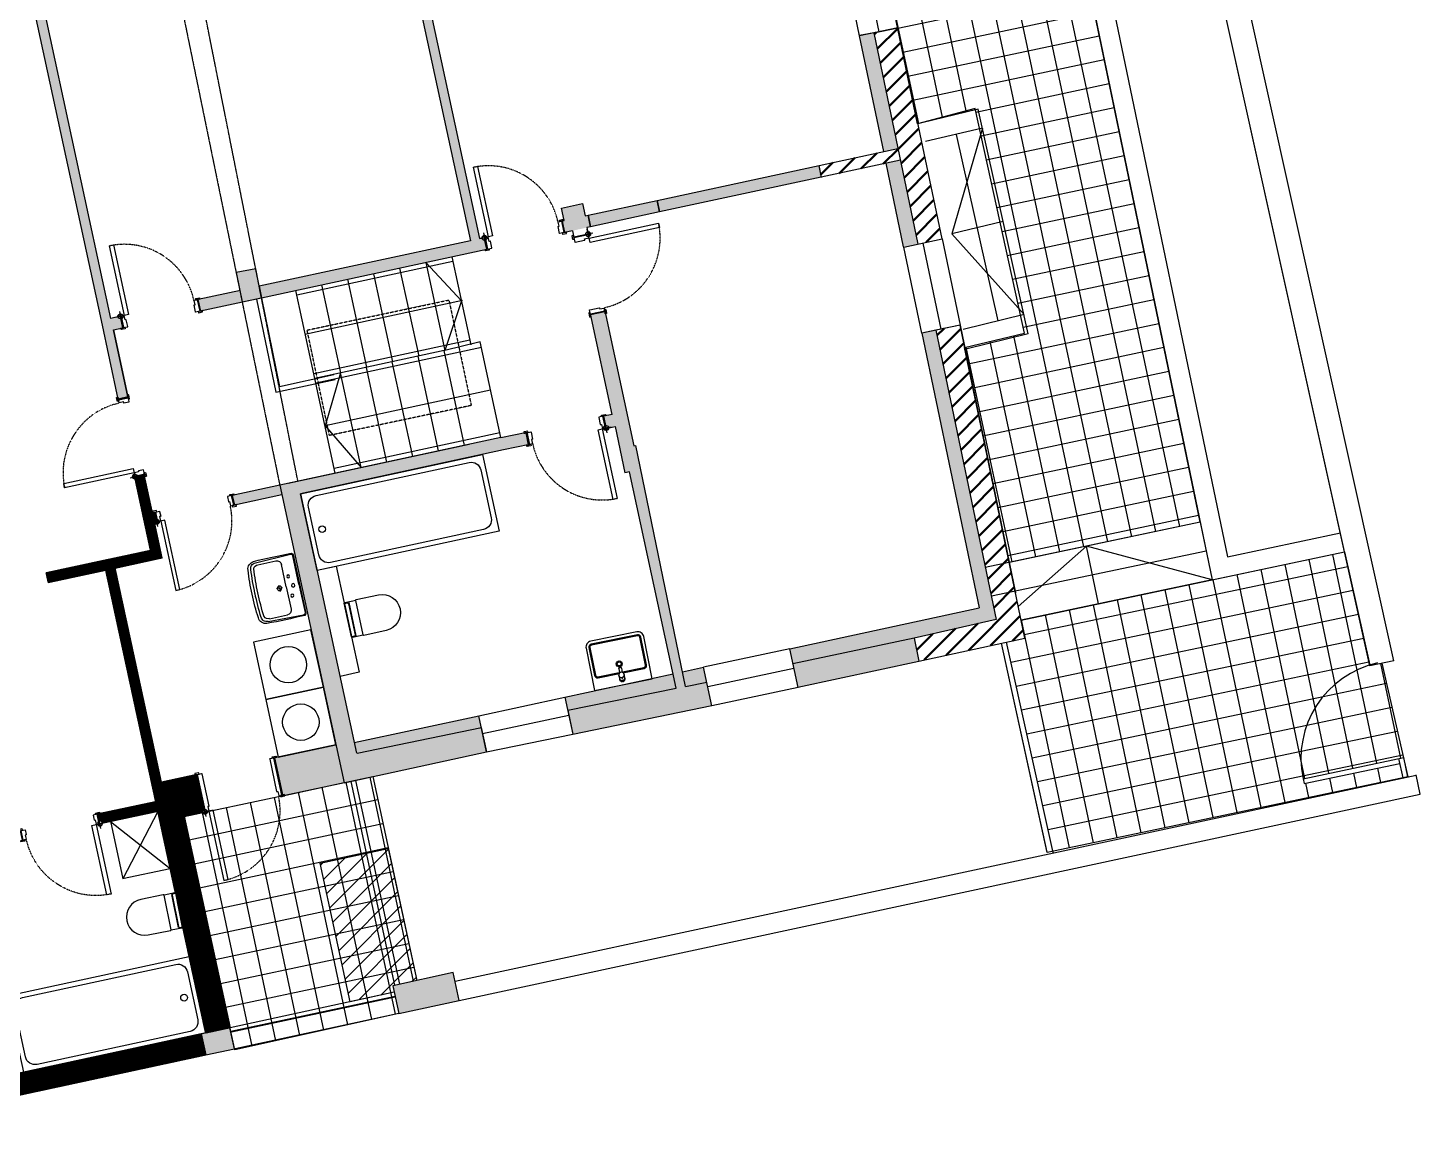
# Model space of a CAD drawing. Header units: inches. Extents: x 18308607 to 18311209, y 67593050 to 67595060.
# Drawn here: x 18309788 to 18311209, y 67593164 to 67594287 of the extents above; entities that cross this region are included whole.
import ezdxf

# ---------------------------------------------------------------- set-up
doc = ezdxf.new("R2010")
doc.units = ezdxf.units.IN
doc.header["$MEASUREMENT"] = 0
doc.set_wipeout_variables(frame=1)
for name, pattern in [('DASHED2', [0.375, 0.25, -0.125]), ('HIDDEN2', [0.1875, 0.125, -0.0625]), ('NVB-DASHED#1', [1.5, 1, -0.5])]:
    doc.linetypes.add(name, pattern=pattern)
for name, color, linetype in [('_SanTap', 91, 'Continuous'), ('A-Concrete', 4, 'Continuous'), ('A-Dashed', 9, 'DASHED2'), ('A-Door', 9, 'Continuous'), ('a-doors', 1, 'Continuous'), ('a-doors architrave', 1, 'Continuous'), ('a-doors swing', 252, 'NVB-DASHED#1'), ('A-Flor-Strs', 8, 'Continuous'), ('A-Hatch Conc.', 141, 'Continuous'), ('A-Hatch Wall', 240, 'Continuous'), ('A-HATCH-01', 30, 'Continuous'), ('A-hatch-floor', 253, 'Continuous'), ('A-Ovhd', 9, 'HIDDEN2'), ('A-pfix', 12, 'Continuous'), ('A-view 3', 9, 'Continuous'), ('A-View 4', 8, 'Continuous'), ('A-Wall', 3, 'Continuous'), ('A-Wall Hatch', 252, 'Continuous'), ('A-Window', 12, 'Continuous')]:
    doc.layers.add(name, color=color, linetype=linetype)
doc.layers.add('a-doors origin', color=150, linetype='Continuous', plot=False)
doc.layers.add('blue', color=160, linetype='Continuous', lineweight=5)
pattern_1 = [(45, (0, 0), (-8.8388347648, 8.8388347648), [])]
pattern_2 = [(11.866, (18310790.007, 67593740.636), (-5.1405, 24.4658), []), (101.866, (18310790.007, 67593740.636), (-24.4658, -5.1405), [])]
pattern_3 = [(56.865764, (18310790.00663, 67593740.6362), (-0.104674032, 0.068325302), [])]

# ---------------------------------------------------------------- blocks, each defined once
blk = doc.blocks.new('Bath1')
blk.add_lwpolyline([(190, -80), (0, -80), (0, 0), (190, 0)], close=True)
blk.add_lwpolyline([(175, -75), (15, -75, -0.414214), (5, -65), (5, -15, -0.414214), (15, -5), (175, -5, -0.414214), (185, -15), (185, -65, -0.414214)], format="xyb", close=True)
blk.add_circle((176.1, -40), 3.44)
blk = doc.blocks.new('LAV-65')
at = {"color": 0}
for p, q in [((0.8, 32.5), (0.8, 62.1)), ((39.6, 63.2), (2.8, 64.1)), ((37.5, 60.7), (19, 60.7)), ((14, 32.5), (14, 55.7)), ((0.8, 32.5), (0.8, 2.9)), ((14, 32.5), (14, 9.3)), ((21.2, 32.5), (18, 32.5)), ((21.2, 32.5), (21.2, 35.6)), ((21.2, 32.5), (21.2, 29.3)), ((21.2, 32.5), (24.3, 32.5)), ((39.6, 1.8), (2.8, 0.9)), ((37.5, 4.3), (19, 4.3))]:
    blk.add_line(p, q, dxfattribs=at)
blk.add_lwpolyline([(0.2, 63), (0.2, 32.5), (0.2, 2, 0.270322), (1.8, 0, 0.012971), (41.3, 0, 0.351801), (48.6, 7.5, 0.023121), (49.7, 32.5, 0.023121), (48.6, 57.5, 0.351801), (41.3, 64.9, 0.012971), (1.8, 64.9, 0.270322)], format="xyb", close=True, dxfattribs=at)
for centre, radius in [((9.9, 42.5), 1.5), ((6.8, 32.5), 1.75), ((21.2, 32.5), 2.3), ((9.9, 22.5), 1.5)]:
    blk.add_circle(centre, radius, dxfattribs=at)
for centre, radius, start, end in [((2.8, 62.1), 2, 88.5836, 180), ((19, 55.7), 5, 90, 180), ((38, 55.8), 4.91, 20.305, 95.8759), ((39, 54.8), 8.41, 51.9374, 85.5914), ((-227.4, 33.3), 271.1, 359.8359, 5.134), ((37.3, 56.7), 8.31, 5.7358, 34.8602), ((-224.4, 33.3), 271.1, 359.8359, 5.134), ((-227.4, 31.7), 271.1, 354.866, 0.1641), ((-224.4, 31.7), 271.1, 354.866, 0.1641), ((2.8, 2.9), 2, 180, 271.4164), ((19, 9.3), 5, 180, 270), ((38, 9.2), 4.91, 264.1241, 339.695), ((39, 10.2), 8.41, 274.4086, 308.0626), ((37.3, 8.3), 8.31, 325.1398, 354.2642)]:
    blk.add_arc(centre, radius, start, end, dxfattribs=at)
blk = doc.blocks.new('*U107')
at = {"layer": 'a-doors'}
blk.add_lwpolyline([(85, 727), (85, 1), (41, 1), (41, 727)], close=True, dxfattribs=at)
for points in [[(49, -150, 0.414214), (51, -148), (51, -48, 0.414214), (49, -46), (39, -46), (39, -2, 0.414214), (37, 0), (7, 0), (7, -150), (49, -150)], [(761, -150, -0.414214), (759, -148), (759, -48, -0.414214), (761, -46), (771, -46), (771, -2, -0.414214), (773, 0), (803, 0), (803, -150), (761, -150)]]:
    blk.add_lwpolyline(points, format="xyb", dxfattribs=at)
blk.add_circle((41, 0), 1.5, dxfattribs=at)
at = {"layer": 'a-doors architrave'}
for points in [[(19, 14), (-19, 14, 0.414214), (-21, 12), (-21, 0), (-11, 0), (-11, 2), (-1, 2), (-1, 0), (21, 0), (21, 12, 0.414214)], [(790, 14), (828, 14, -0.414214), (830, 12), (830, 0), (820, 0), (820, 2), (810, 2), (810, 0), (788, 0), (788, 12, -0.414214)], [(19, -164), (-19, -164, -0.414214), (-21, -162), (-21, -150), (-11, -150), (-11, -152), (-1, -152), (-1, -150), (21, -150), (21, -162, -0.414214)], [(790, -164), (828, -164, 0.414214), (830, -162), (830, -150), (820, -150), (820, -152), (810, -152), (810, -150), (788, -150), (788, -162, 0.414214)]]:
    blk.add_lwpolyline(points, format="xyb", close=True, dxfattribs=at)
at = {"layer": 'a-doors origin'}
for p, q in [((48, 0), (-52, 0)), ((0, 50), (0, -50)), ((0, 0), (0, -150)), ((810, 0), (810, -150))]:
    blk.add_line(p, q, dxfattribs=at)
blk.add_circle((0, 0), 25, dxfattribs=at)
at = {"layer": 'a-doors swing'}
blk.add_arc((42, 0), 726, 360, 90, dxfattribs=at)
blk = doc.blocks.new('*U108')
at = {"layer": 'a-doors'}
blk.add_lwpolyline([(85, 727), (85, 1), (41, 1), (41, 727)], close=True, dxfattribs=at)
for points in [[(49, -120, 0.414214), (51, -118), (51, -48, 0.414214), (49, -46), (39, -46), (39, -2, 0.414214), (37, 0), (7, 0), (7, -120), (49, -120)], [(761, -120, -0.414214), (759, -118), (759, -48, -0.414214), (761, -46), (771, -46), (771, -2, -0.414214), (773, 0), (803, 0), (803, -120), (761, -120)]]:
    blk.add_lwpolyline(points, format="xyb", dxfattribs=at)
blk.add_circle((41, 0), 1.5, dxfattribs=at)
at = {"layer": 'a-doors architrave'}
for points in [[(19, 14), (-19, 14, 0.414214), (-21, 12), (-21, 0), (-11, 0), (-11, 2), (-1, 2), (-1, 0), (21, 0), (21, 12, 0.414214)], [(790, 14), (828, 14, -0.414214), (830, 12), (830, 0), (820, 0), (820, 2), (810, 2), (810, 0), (788, 0), (788, 12, -0.414214)], [(19, -134), (-19, -134, -0.414214), (-21, -132), (-21, -120), (-11, -120), (-11, -122), (-1, -122), (-1, -120), (21, -120), (21, -132, -0.414214)], [(790, -134), (828, -134, 0.414214), (830, -132), (830, -120), (820, -120), (820, -122), (810, -122), (810, -120), (788, -120), (788, -132, 0.414214)]]:
    blk.add_lwpolyline(points, format="xyb", close=True, dxfattribs=at)
at = {"layer": 'a-doors origin'}
for p, q in [((48, 0), (-52, 0)), ((0, 50), (0, -50)), ((0, 0), (0, -120)), ((810, 0), (810, -120))]:
    blk.add_line(p, q, dxfattribs=at)
blk.add_circle((0, 0), 25, dxfattribs=at)
at = {"layer": 'a-doors swing'}
blk.add_arc((42, 0), 726, 360, 90, dxfattribs=at)
blk = doc.blocks.new('*U109')
at = {"layer": 'a-doors'}
blk.add_lwpolyline([(85, 727), (85, 1), (41, 1), (41, 727)], close=True, dxfattribs=at)
for points in [[(49, -124, 0.414214), (51, -122), (51, -48, 0.414214), (49, -46), (39, -46), (39, -2, 0.414214), (37, 0), (7, 0), (7, -124), (49, -124)], [(761, -124, -0.414214), (759, -122), (759, -48, -0.414214), (761, -46), (771, -46), (771, -2, -0.414214), (773, 0), (803, 0), (803, -124), (761, -124)]]:
    blk.add_lwpolyline(points, format="xyb", dxfattribs=at)
blk.add_circle((41, 0), 1.5, dxfattribs=at)
at = {"layer": 'a-doors architrave'}
for points in [[(19, 14), (-19, 14, 0.414214), (-21, 12), (-21, 0), (-11, 0), (-11, 2), (-1, 2), (-1, 0), (21, 0), (21, 12, 0.414214)], [(790, 14), (828, 14, -0.414214), (830, 12), (830, 0), (820, 0), (820, 2), (810, 2), (810, 0), (788, 0), (788, 12, -0.414214)], [(19, -138), (-19, -138, -0.414214), (-21, -136), (-21, -124), (-11, -124), (-11, -126), (-1, -126), (-1, -124), (21, -124), (21, -136, -0.414214)], [(790, -138), (828, -138, 0.414214), (830, -136), (830, -124), (820, -124), (820, -126), (810, -126), (810, -124), (788, -124), (788, -136, 0.414214)]]:
    blk.add_lwpolyline(points, format="xyb", close=True, dxfattribs=at)
at = {"layer": 'a-doors origin'}
for p, q in [((48, 0), (-52, 0)), ((0, 50), (0, -50)), ((0, 0), (0, -124)), ((810, 0), (810, -124))]:
    blk.add_line(p, q, dxfattribs=at)
blk.add_circle((0, 0), 25, dxfattribs=at)
at = {"layer": 'a-doors swing'}
blk.add_arc((42, 0), 726, 360, 90, dxfattribs=at)
blk = doc.blocks.new('*U110')
at = {"layer": 'a-doors'}
blk.add_lwpolyline([(85, 727), (85, 1), (41, 1), (41, 727)], close=True, dxfattribs=at)
for points in [[(49, -120, 0.414214), (51, -118), (51, -48, 0.414214), (49, -46), (39, -46), (39, -2, 0.414214), (37, 0), (7, 0), (7, -120), (49, -120)], [(761, -120, -0.414214), (759, -118), (759, -48, -0.414214), (761, -46), (771, -46), (771, -2, -0.414214), (773, 0), (803, 0), (803, -120), (761, -120)]]:
    blk.add_lwpolyline(points, format="xyb", dxfattribs=at)
blk.add_circle((41, 0), 1.5, dxfattribs=at)
at = {"layer": 'a-doors architrave'}
for points in [[(19, 14), (-19, 14, 0.414214), (-21, 12), (-21, 0), (-11, 0), (-11, 2), (-1, 2), (-1, 0), (21, 0), (21, 12, 0.414214)], [(790, 14), (828, 14, -0.414214), (830, 12), (830, 0), (820, 0), (820, 2), (810, 2), (810, 0), (788, 0), (788, 12, -0.414214)], [(19, -134), (-19, -134, -0.414214), (-21, -132), (-21, -120), (-11, -120), (-11, -122), (-1, -122), (-1, -120), (21, -120), (21, -132, -0.414214)], [(790, -134), (828, -134, 0.414214), (830, -132), (830, -120), (820, -120), (820, -122), (810, -122), (810, -120), (788, -120), (788, -132, 0.414214)]]:
    blk.add_lwpolyline(points, format="xyb", close=True, dxfattribs=at)
at = {"layer": 'a-doors origin'}
for p, q in [((48, 0), (-52, 0)), ((0, 50), (0, -50)), ((0, 0), (0, -120)), ((810, 0), (810, -120))]:
    blk.add_line(p, q, dxfattribs=at)
blk.add_circle((0, 0), 25, dxfattribs=at)
at = {"layer": 'a-doors swing'}
blk.add_arc((42, 0), 726, 360, 90, dxfattribs=at)
blk = doc.blocks.new('*U111')
at = {"layer": 'a-doors'}
blk.add_lwpolyline([(85, 727), (85, 1), (41, 1), (41, 727)], close=True, dxfattribs=at)
for points in [[(49, -100, 0.414214), (51, -98), (51, -48, 0.414214), (49, -46), (39, -46), (39, -2, 0.414214), (37, 0), (7, 0), (7, -100), (49, -100)], [(761, -100, -0.414214), (759, -98), (759, -48, -0.414214), (761, -46), (771, -46), (771, -2, -0.414214), (773, 0), (803, 0), (803, -100), (761, -100)]]:
    blk.add_lwpolyline(points, format="xyb", dxfattribs=at)
blk.add_circle((41, 0), 1.5, dxfattribs=at)
at = {"layer": 'a-doors architrave'}
for points in [[(19, 14), (-19, 14, 0.414214), (-21, 12), (-21, 0), (-11, 0), (-11, 2), (-1, 2), (-1, 0), (21, 0), (21, 12, 0.414214)], [(790, 14), (828, 14, -0.414214), (830, 12), (830, 0), (820, 0), (820, 2), (810, 2), (810, 0), (788, 0), (788, 12, -0.414214)], [(19, -114), (-19, -114, -0.414214), (-21, -112), (-21, -100), (-11, -100), (-11, -102), (-1, -102), (-1, -100), (21, -100), (21, -112, -0.414214)], [(790, -114), (828, -114, 0.414214), (830, -112), (830, -100), (820, -100), (820, -102), (810, -102), (810, -100), (788, -100), (788, -112, 0.414214)]]:
    blk.add_lwpolyline(points, format="xyb", close=True, dxfattribs=at)
at = {"layer": 'a-doors origin'}
for p, q in [((48, 0), (-52, 0)), ((0, 50), (0, -50)), ((0, 0), (0, -100)), ((810, 0), (810, -100))]:
    blk.add_line(p, q, dxfattribs=at)
blk.add_circle((0, 0), 25, dxfattribs=at)
at = {"layer": 'a-doors swing'}
blk.add_arc((42, 0), 726, 360, 90, dxfattribs=at)
blk = doc.blocks.new('*U112')
at = {"layer": 'a-doors'}
blk.add_lwpolyline([(725, 727), (725, 1), (769, 1), (769, 727)], close=True, dxfattribs=at)
for points in [[(49, -100, 0.414214), (51, -98), (51, -48, 0.414214), (49, -46), (39, -46), (39, -2, 0.414214), (37, 0), (7, 0), (7, -100), (49, -100)], [(761, -100, -0.414214), (759, -98), (759, -48, -0.414214), (761, -46), (771, -46), (771, -2, -0.414214), (773, 0), (803, 0), (803, -100), (761, -100)]]:
    blk.add_lwpolyline(points, format="xyb", dxfattribs=at)
blk.add_circle((769, 0), 1.5, dxfattribs=at)
at = {"layer": 'a-doors architrave'}
for points in [[(20, 14), (-18, 14, 0.414214), (-20, 12), (-20, 0), (-10, 0), (-10, 2), (0, 2), (0, 0), (22, 0), (22, 12, 0.414214)], [(790, 14), (828, 14, -0.414214), (830, 12), (830, 0), (820, 0), (820, 2), (810, 2), (810, 0), (788, 0), (788, 12, -0.414214)], [(20, -114), (-18, -114, -0.414214), (-20, -112), (-20, -100), (-10, -100), (-10, -102), (0, -102), (0, -100), (22, -100), (22, -112, -0.414214)], [(790, -114), (828, -114, 0.414214), (830, -112), (830, -100), (820, -100), (820, -102), (810, -102), (810, -100), (788, -100), (788, -112, 0.414214)]]:
    blk.add_lwpolyline(points, format="xyb", close=True, dxfattribs=at)
at = {"layer": 'a-doors origin'}
for p, q in [((0, 0), (0, -100)), ((762, 0), (862, 0)), ((810, 50), (810, -50)), ((810, 0), (810, -100))]:
    blk.add_line(p, q, dxfattribs=at)
blk.add_circle((810, 0), 25, dxfattribs=at)
at = {"layer": 'a-doors swing'}
blk.add_arc((768, 0), 726, 90, 180, dxfattribs=at)
blk = doc.blocks.new('WCC-DVC')
at = {"color": 0, "linetype": 'ByBlock'}
blk.add_wipeout([(127, 187), (124, 186), (122, 185), (120, 182), (7, 183), (2, 181), (0, 176), (0, -176), (2, -181), (7, -183), (120, -182), (122, -185), (124, -186), (127, -187), (360, -185), (378, -184), (396, -181), (414, -177), (431, -171), (447, -163), (463, -154), (477, -143), (491, -131), (503, -117), (514, -103), (523, -87), (531, -71), (537, -54), (541, -36), (544, -18), (545, 0), (544, 18), (541, 36), (537, 54), (531, 71), (523, 87), (514, 103), (503, 117), (491, 131), (477, 143), (463, 154), (447, 163), (431, 171), (414, 177), (396, 181), (378, 184), (360, 185)], dxfattribs=at)
blk.add_line((45, -173), (45, 173), dxfattribs=at)
blk.add_lwpolyline([(120, 182), (7, 183, 0.41586), (0, 176), (0, -176, 0.41586), (7, -183), (120, -182)], format="xyb", dxfattribs=at)
at = {"color": 0, "linetype": 'ByBlock', "flags": 128}
blk.add_lwpolyline([(0, -173), (30, -173, 0.414214), (40, -163), (40, 163, 0.414214), (30, 173), (0, 173)], format="xyb", dxfattribs=at)
blk.add_lwpolyline([(127, -187), (360, -185, 0.999901), (360, 185), (127, 187, 0.416345), (120, 180), (120, -180, 0.416345)], format="xyb", close=True, dxfattribs=at)
blk = doc.blocks.new('*U33')
at = {"color": 0, "linetype": 'ByBlock'}
for p, q in [((-2, 0), (2, 0)), ((0, -2), (0, 2))]:
    blk.add_line(p, q, dxfattribs=at)
blk.add_wipeout([(-29, 4), (-28, 7), (-27, 11), (-25, 14), (-23, 17), (-20, 20), (-18, 22), (-14, 24), (-11, 26), (-8, 27), (-4, 28), (0, 28), (41, 28), (44, 28), (48, 27), (51, 26), (54, 24), (57, 22), (57, 22), (60, 20), (62, 17), (64, 14), (65, 12), (109, 12), (111, 12), (113, 12), (114, 12), (115, 11), (116, 10), (117, 9), (118, 8), (118, 6), (119, 5), (119, 3), (119, 2), (119, 0), (119, -2), (119, -3), (119, -5), (118, -6), (118, -8), (117, -9), (116, -10), (115, -11), (114, -12), (113, -12), (111, -12), (109, -13), (65, -13), (64, -14), (62, -17), (60, -20), (57, -22), (57, -22), (54, -24), (51, -26), (48, -27), (44, -28), (41, -28), (0, -28), (-4, -28), (-8, -27), (-11, -26), (-14, -24), (-18, -22), (-20, -20), (-23, -17), (-25, -14), (-27, -11), (-28, -7), (-29, -4), (-29, 0)], dxfattribs=at)
for p, q in [((2, 0), (-2, 0)), ((0, -2), (0, 2))]:
    blk.add_line(p, q, dxfattribs=at)
at = {"color": 0, "linetype": 'ByBlock', "flags": 128}
for points in [[(9, 28), (0, 28), (-4, 28), (-8, 27), (-11, 26), (-14, 24), (-18, 22), (-20, 20), (-23, 17), (-25, 14), (-27, 11), (-28, 7), (-29, 4), (-29, 0), (-29, -4), (-28, -7), (-27, -11), (-25, -14), (-23, -17), (-20, -20), (-18, -22), (-14, -24), (-11, -26), (-8, -27), (-4, -28), (0, -28), (9, -28)], [(39, 28), (10, 28), (6, 28), (2, 27), (-1, 26), (-4, 24), (-7, 22), (-10, 20), (-12, 17), (-14, 14), (-16, 11), (-17, 7), (-17, 4), (-18, 0), (-17, -4), (-17, -7), (-16, -11), (-14, -14), (-12, -17), (-10, -20), (-7, -22), (-4, -24), (-1, -26), (2, -27), (6, -28), (10, -28), (39, -28)], [(39, -28), (36, -28), (32, -27), (29, -26), (26, -24), (23, -22), (20, -20), (18, -17), (16, -14), (14, -11), (13, -7), (12, -4), (12, 0), (12, 4), (13, 7), (14, 11), (16, 14), (18, 17), (20, 20), (23, 22), (26, 24), (29, 26), (32, 27), (36, 28), (39, 28)]]:
    blk.add_lwpolyline(points, dxfattribs=at)
blk.add_lwpolyline([(68, 4), (67, 7), (66, 11), (64, 14), (62, 17), (60, 20), (57, 22), (57, 22), (54, 24), (51, 26), (48, 27), (44, 28), (41, 28), (37, 28), (34, 27), (31, 26), (27, 24), (24, 22), (24, 22), (22, 20), (19, 17), (18, 14), (16, 11), (15, 7), (14, 4), (14, 0), (14, -4), (15, -7), (16, -11), (18, -14), (19, -17), (22, -20), (24, -22), (24, -22), (27, -24), (31, -26), (34, -27), (37, -28), (41, -28), (44, -28), (48, -27), (51, -26), (54, -24), (57, -22), (57, -22), (60, -20), (62, -17), (64, -14), (66, -11), (67, -7), (68, -4), (68, 0)], close=True, dxfattribs=at)
at = {"color": 0, "linetype": 'ByBlock'}
blk.add_lwpolyline([(65, 12), (109, 12), (111, 12), (113, 12), (114, 12), (115, 11), (116, 10), (117, 9), (118, 8), (118, 6), (119, 5), (119, 3), (119, 2), (119, 0), (119, -2), (119, -3), (119, -5), (118, -6), (118, -8), (117, -9), (116, -10), (115, -11), (114, -12), (113, -12), (111, -12), (109, -13), (65, -13)], dxfattribs=at)
blk = doc.blocks.new('la6050ac')
at = {"color": 0, "linetype": 'ByBlock'}
blk.add_wipeout([(5, -300), (445, -300), (457, -299), (468, -295), (478, -290), (487, -282), (495, -273), (500, -263), (504, -252), (505, -240), (505, 240), (504, 252), (500, 263), (495, 273), (487, 282), (478, 290), (468, 295), (457, 299), (445, 300), (5, 300)], dxfattribs=at)
blk.add_lwpolyline([(5, -300), (445, -300, 0.414214), (505, -240), (505, 240, 0.414214), (445, 300), (5, 300)], format="xyb", close=True, dxfattribs=at)
at = {"color": 0, "linetype": 'ByBlock', "flags": 128}
for points in [[(125, 240), (125, -240, 0.414214), (155, -270), (445, -270, 0.414214), (475, -240), (475, 240, 0.414214), (445, 270), (155, 270, 0.414214)], [(135, 240), (135, -240, 0.414214), (155, -260), (445, -260, 0.414214), (465, -240), (465, 240, 0.414214), (445, 260), (155, 260, 0.414214)]]:
    blk.add_lwpolyline(points, format="xyb", close=True, dxfattribs=at)
at = {"color": 0, "linetype": 'ByBlock'}
for radius in [30, 20]:
    blk.add_circle((220, 0), radius, dxfattribs=at)
at = {"layer": '_SanTap'}
blk.add_blockref('*U33', (65, 0), dxfattribs=at)
blk = doc.blocks.new('*U113')
at = {"layer": 'a-doors'}
blk.add_lwpolyline([(725, 727), (725, 1), (769, 1), (769, 727)], close=True, dxfattribs=at)
for points in [[(49, -388, 0.414214), (51, -386), (51, -48, 0.414214), (49, -46), (39, -46), (39, -2, 0.414214), (37, 0), (7, 0), (7, -388), (49, -388)], [(761, -388, -0.414214), (759, -386), (759, -48, -0.414214), (761, -46), (771, -46), (771, -2, -0.414214), (773, 0), (803, 0), (803, -388), (761, -388)]]:
    blk.add_lwpolyline(points, format="xyb", dxfattribs=at)
blk.add_circle((769, 0), 1.5, dxfattribs=at)
at = {"layer": 'a-doors architrave'}
for points in [[(20, 14), (-18, 14, 0.414214), (-20, 12), (-20, 0), (-10, 0), (-10, 2), (0, 2), (0, 0), (22, 0), (22, 12, 0.414214)], [(790, 14), (828, 14, -0.414214), (830, 12), (830, 0), (820, 0), (820, 2), (810, 2), (810, 0), (788, 0), (788, 12, -0.414214)], [(20, -402), (-18, -402, -0.414214), (-20, -400), (-20, -388), (-10, -388), (-10, -390), (0, -390), (0, -388), (22, -388), (22, -400, -0.414214)], [(790, -402), (828, -402, 0.414214), (830, -400), (830, -388), (820, -388), (820, -390), (810, -390), (810, -388), (788, -388), (788, -400, 0.414214)]]:
    blk.add_lwpolyline(points, format="xyb", close=True, dxfattribs=at)
at = {"layer": 'a-doors origin'}
for p, q in [((0, 0), (0, -388)), ((762, 0), (862, 0)), ((810, 50), (810, -50)), ((810, 0), (810, -388))]:
    blk.add_line(p, q, dxfattribs=at)
blk.add_circle((810, 0), 25, dxfattribs=at)
at = {"layer": 'a-doors swing'}
blk.add_arc((768, 0), 726, 90, 180, dxfattribs=at)

msp = doc.modelspace()

# ---------------------------------------------------------------- hatches: boundary and pattern name
at = {"layer": 'A-Hatch Conc.'}
h = msp.add_hatch(color=256, dxfattribs=at)
h.dxf.hatch_style = 1
h.paths.add_polyline_path([(18310020.4, 67594040.6), (18310000.4, 67594036.6), (18310006.6, 67594006.6), (18310026.3, 67594010.8)])
h = msp.add_hatch(color=256, dxfattribs=at)
h.dxf.hatch_style = 1
h.paths.add_polyline_path([(18310221.9, 67593321.7), (18310160.4, 67593308.4), (18310161.8, 67593301.6), (18310166.5, 67593280.1), (18310228.1, 67593293.4)])
h = msp.add_hatch(color=256, dxfattribs=at)
h.dxf.hatch_style = 1
h.paths.add_polyline_path([(18309964.8, 67593259.1), (18309969.5, 67593237.6), (18309998.8, 67593243.9), (18309994.1, 67593265.4)])
at = {"layer": 'A-Hatch Wall'}
h = msp.add_hatch(color=256, dxfattribs=at)
h.dxf.hatch_style = 1
h.paths.add_polyline_path([(18309928.3, 67594383.7), (18309400.8, 67594269.4), (18309409.3, 67594230.3), (18309432.4, 67594235.3), (18309792.5, 67594313.3), (18309862.8, 67593987.8), (18309880.1, 67593907.5), (18309889.9, 67593909.6), (18309875.1, 67593978.2), (18309884.9, 67593980.3), (18309882.9, 67593989.6, -0.414214), (18309879.9, 67593991.5), (18309872.6, 67593989.9), (18309802.3, 67594315.4), (18309936.7, 67594344.6)])
h = msp.add_hatch(color=256, dxfattribs=at)
h.dxf.hatch_style = 1
h.paths.add_polyline_path([(18310192.9, 67594333.1), (18310183.1, 67594331.1), (18310239.6, 67594069.1), (18310249.4, 67594071.3)])
h = msp.add_hatch(color=256, dxfattribs=at)
h.dxf.hatch_style = 1
h.paths.add_polyline_path([(18310651.6, 67594281.5), (18310636.9, 67594278.6), (18310661.7, 67594160.2), (18310676.2, 67594163.4)])
at = {"layer": 'A-Hatch Wall', "lineweight": 50}
h = msp.add_hatch(dxfattribs=at)
h.set_pattern_fill('ANSI31', color=256, scale=100)
h.set_pattern_definition(pattern_1)
h.paths.add_polyline_path([(18310676.2, 67594286.5), (18310651.7, 67594281.5), (18310696.6, 67594065.8), (18310721.2, 67594071.1)])
h = msp.add_hatch(dxfattribs=at)
h.set_pattern_fill('ANSI31', color=256, scale=100)
h.set_pattern_definition(pattern_1)
h.paths.add_polyline_path([(18310676.2, 67594163.4), (18310595.4, 67594145.9), (18310597.8, 67594134), (18310678.7, 67594151.4)])
at = {"layer": 'A-Hatch Wall'}
h = msp.add_hatch(color=256, dxfattribs=at)
h.dxf.hatch_style = 1
h.paths.add_polyline_path([(18310678.7, 67594151.4), (18310664.2, 67594148.3), (18310682.1, 67594062.6), (18310696.5, 67594065.7)])
h = msp.add_hatch(color=256, dxfattribs=at)
h.dxf.hatch_style = 1
h.paths.add_polyline_path([(18310430.2, 67594110.3), (18310359.9, 67594095.1), (18310362.4, 67594083.4), (18310432.8, 67594098.5)])
h = msp.add_hatch(color=256, dxfattribs=at)
h.dxf.hatch_style = 1
h.paths.add_polyline_path([(18310256.5, 67594060.5), (18310254.4, 67594069.8, -0.400359), (18310251.6, 67594071.7), (18310249.4, 67594071.3), (18310239.6, 67594069.1), (18310023.9, 67594022.8), (18310026.3, 67594010.8)])
h = msp.add_hatch(color=256, dxfattribs=at)
h.dxf.hatch_style = 1
h.paths.add_polyline_path([(18310004.2, 67594018.3), (18309961.5, 67594009.1), (18309964.1, 67593997.4), (18309964.1, 67593997.4), (18310006.6, 67594006.6)])
at = {"layer": 'A-Hatch Wall', "lineweight": 50}
h = msp.add_hatch(dxfattribs=at)
h.set_pattern_fill('ANSI31', color=256, scale=100)
h.set_pattern_definition(pattern_1)
h.paths.add_polyline_path([(18310739.6, 67593983), (18310714.9, 67593977.8), (18310776.4, 67593682.5), (18310692.9, 67593663.4), (18310697.6, 67593639.9), (18310805.8, 67593663.3)])
at = {"layer": 'A-Hatch Wall'}
h = msp.add_hatch(color=256, dxfattribs=at)
h.dxf.hatch_style = 1
h.paths.add_polyline_path([(18310692.9, 67593663.4), (18310776.4, 67593682.5), (18310714.8, 67593977.8), (18310700.5, 67593974.8), (18310759.2, 67593694.1), (18310565.7, 67593652.4), (18310569, 67593637.1)])
h = msp.add_hatch(dxfattribs=at)
h.set_pattern_fill('ANSI31', color=256)
h.set_pattern_definition(pattern_3)
h.paths.add_polyline_path([(18309960.2, 67593523.9), (18309959.4, 67593523.7), (18309959.4, 67593523.7), (18309958.4, 67593523.5), (18309958.4, 67593523.5), (18309924.2, 67593516.2), (18309877, 67593734.9), (18309924.9, 67593745.2), (18309917.1, 67593781.6), (18309920.4, 67593782.3), (18309918.3, 67593792.1), (18309915, 67593791.4), (18309906.6, 67593830.3), (18309896.8, 67593828.2), (18309913, 67593752.9), (18309865.1, 67593742.6), (18309806.5, 67593729.9), (18309808.6, 67593720), (18309867.3, 67593732.6), (18309918.3, 67593496.3), (18309861.2, 67593484.2), (18309861.3, 67593484.1), (18309860.3, 67593483.9), (18309859.8, 67593483.9), (18309859.3, 67593483.8), (18309859.3, 67593483.7), (18309860.9, 67593476.3, -0.424497), (18309863.8, 67593474.3), (18309920.6, 67593486.4), (18309920.5, 67593486.2), (18309938.4, 67593403.2), (18309938.9, 67593402.4), (18309938.8, 67593402.4), (18309942.2, 67593385.5), (18309969.3, 67593260), (18309994.1, 67593265.4), (18309947.1, 67593481.4), (18309966.1, 67593485.5, -0.40754), (18309968, 67593488.4)])
h = msp.add_hatch(color=256, dxfattribs=at)
h.dxf.hatch_style = 1
h.paths.add_polyline_path([(18310047.1, 67593809.7), (18310044.9, 67593819.4), (18310044.9, 67593819.4), (18309996.6, 67593809), (18309996.6, 67593809), (18309998.6, 67593799.2), (18309998.7, 67593799.2)])
h = msp.add_hatch(color=256, dxfattribs=at)
h.dxf.hatch_style = 1
h.paths.add_polyline_path([(18310446.6, 67593626.8), (18310425.2, 67593622.2), (18310425.3, 67593621.8), (18310395.9, 67593615.9), (18310336.2, 67593603), (18310339, 67593589.7), (18310449.8, 67593612.2)])
h = msp.add_hatch(color=256, dxfattribs=at)
h.dxf.hatch_style = 1
h.paths.add_polyline_path([(18310477.7, 67593633.5), (18310456.2, 67593628.9), (18310459.4, 67593613.8), (18310481, 67593618.4)])
h = msp.add_hatch(color=256, dxfattribs=at)
h.dxf.hatch_style = 1
h.paths.add_polyline_path([(18310250.8, 67593571.9), (18310250.8, 67593571.9), (18310248.2, 67593584.1), (18310121.1, 67593556.7), (18310123.4, 67593545.9)])
h = msp.add_hatch(color=256, dxfattribs=at)
h.dxf.hatch_style = 1
h.paths.add_polyline_path([(18310110.5, 67593515.7), (18310102.1, 67593554.5), (18310043.5, 67593541.9), (18310039.6, 67593541), (18310047.9, 67593502.4)])
h = msp.add_hatch(dxfattribs=at)
h.set_pattern_fill('ANSI31', color=256, scale=100)
h.set_pattern_definition(pattern_1)
h.paths.add_polyline_path([(18310116.9, 67593291.9), (18310086.3, 67593433.6), (18310155.7, 67593448.6), (18310184.8, 67593313.7), (18310160.4, 67593308.4), (18310161.8, 67593301.6)])
h = msp.add_hatch(dxfattribs=at)
h.set_pattern_fill('ANSI31', color=256)
h.set_pattern_definition(pattern_3)
h.paths.add_polyline_path([(18309964.8, 67593259.1), (18309783.6, 67593219.9), (18309623.7, 67593185.4), (18309628.2, 67593163.9), (18309969.5, 67593237.6)])
at = {"layer": 'A-hatch-floor'}
h = msp.add_hatch(dxfattribs=at)
h.set_pattern_fill('NET', color=256, scale=200, angle=12)
h.set_pattern_definition([(12, (-15.245, 7.318), (-5.19779227, 24.453690018), []), (102, (-15.245, 7.318), (-24.453690018, -5.19779227), [])])
h.paths.add_polyline_path([(18310630.5, 67594506), (18310727.6, 67594526), (18310774.8, 67594302.7), (18310872.1, 67594325.3), (18310984.7, 67593781.6), (18310790, 67593740.6), (18310744.3, 67593960), (18310805.3, 67593974.6), (18310754.9, 67594204.2), (18310696.3, 67594188.5)])
h = msp.add_hatch(dxfattribs=at)
h.set_pattern_fill('NET', color=256, scale=200)
h.set_pattern_definition(pattern_2)
h.paths.add_polyline_path([(18311132.3, 67593751.3), (18310997.1, 67593722.8), (18310801.9, 67593681.8), (18310805.8, 67593663.3), (18310787.1, 67593659.2), (18310834.6, 67593445.6), (18311192.1, 67593520.8), (18311188.8, 67593535.4), (18311090.9, 67593514.8), (18311089.9, 67593519.7, -0.386323), (18311157.9, 67593635.7)])
h = msp.add_hatch(dxfattribs=at)
h.set_pattern_fill('NET', color=256, scale=200)
h.set_pattern_definition(pattern_2)
h.paths.add_polyline_path([(18311170.2, 67593637.7), (18311158, 67593635.1), (18311157.9, 67593635.7, 0.386323), (18311089.9, 67593519.7), (18311192.5, 67593541.3)])
h = msp.add_hatch(dxfattribs=at)
h.set_pattern_fill('NET', color=256, scale=200, angle=12)
h.paths.add_polyline_path([(18309947.2, 67593481.2), (18310139.9, 67593521.9), (18310184.8, 67593313.7), (18310160.4, 67593308.4), (18310166.5, 67593280.1), (18309999.1, 67593242.8)])
at = {"layer": 'A-Wall Hatch'}
h = msp.add_hatch(color=256, dxfattribs=at)
h.dxf.hatch_style = 1
h.paths.add_polyline_path([(18310429.8, 67594110), (18310432.3, 67594098.2), (18310597.9, 67594133.8), (18310595.4, 67594145.7)])
h = msp.add_hatch(color=256, dxfattribs=at)
h.dxf.hatch_style = 1
h.paths.add_polyline_path([(18310354.2, 67594107.2), (18310332.7, 67594102.5), (18310335.4, 67594089.8), (18310333.2, 67594089.3), (18310335.7, 67594077.6), (18310362.4, 67594083.4), (18310359.9, 67594095.1), (18310356.9, 67594094.5)])
h = msp.add_hatch(color=256, dxfattribs=at)
h.dxf.hatch_style = 1
h.paths.add_polyline_path([(18310377, 67593996.7), (18310362.4, 67593993.5), (18310384.3, 67593891.8), (18310375.7, 67593890), (18310377.8, 67593880.4, -0.476076), (18310380.8, 67593877.9), (18310387.6, 67593879.5), (18310397.2, 67593832.1), (18310402.1, 67593833.1), (18310449.8, 67593612.2), (18310339, 67593589.7), (18310344.3, 67593565.3), (18310486.2, 67593594.4), (18310481, 67593618.4), (18310459.4, 67593613.8), (18310408.4, 67593860), (18310406.6, 67593859.7)])
h = msp.add_hatch(color=256, dxfattribs=at)
h.dxf.hatch_style = 1
h.paths.add_polyline_path([(18310300.1, 67593861), (18310297.3, 67593873.7), (18310270.7, 67593868.2), (18310044.9, 67593819.4), (18310110.6, 67593515.4), (18310256, 67593547.3), (18310250.8, 67593571.9), (18310123.4, 67593545.9), (18310066.3, 67593810.7), (18310273.5, 67593855.5)])
h = msp.add_hatch(color=256, dxfattribs=at)
h.dxf.hatch_style = 1
h.paths.add_polyline_path([(18310697.6, 67593639.9), (18310692.9, 67593663.4), (18310569, 67593637.1), (18310574.1, 67593613.3)])

# ---------------------------------------------------------------- linework, layer by layer
at = {"layer": 'A-Concrete'}
for p, q in [((18309994.1, 67593265.4), (18309964.8, 67593259.1)), ((18309969.5, 67593237.6), (18309964.8, 67593259.1)), ((18309998.8, 67593243.9), (18309994.1, 67593265.4)), ((18309969.5, 67593237.6), (18309998.8, 67593243.9))]:
    msp.add_line(p, q, dxfattribs=at)
for points in [[(18310000.4, 67594036.6), (18310006.6, 67594006.6), (18310026.3, 67594010.8), (18310020.4, 67594040.6), (18310000.4, 67594036.6)], [(18309882.3, 67593992), (18309872.6, 67593989.9)], [(18309889.9, 67593909.6), (18309875.1, 67593978.2)], [(18310228.1, 67593293.4), (18310221.9, 67593321.7), (18310160.4, 67593308.4)], [(18310160.4, 67593308.4), (18310166.5, 67593280.1)], [(18310166.5, 67593280.1), (18310228.1, 67593293.4)]]:
    msp.add_lwpolyline(points, dxfattribs=at)
at = {"layer": 'A-Dashed'}
msp.add_lwpolyline([(18310084.3, 67593924.1), (18310072.9, 67593977.9), (18310217.7, 67594008.6), (18310240.5, 67593900.9), (18310095.7, 67593870.3), (18310084, 67593925.5)], dxfattribs=at)
at = {"layer": 'A-Door'}
msp.add_arc((18311187.7, 67593540.3), 100, 102.5207, 191.8669, dxfattribs=at)
at = {"layer": 'A-Flor-Strs'}
for p, q in [((18310220.7, 67594052.8), (18310240.1, 67593962.8)), ((18310221.7, 67594047.9), (18310062.4, 67594013.5)), ((18310167.4, 67594041.3), (18310186.9, 67593951.4)), ((18310194.1, 67594047), (18310213.5, 67593957.1)), ((18310194.1, 67594047), (18310230.4, 67594007.8)), ((18310087.6, 67594024.1), (18310107, 67593934.1)), ((18310114.2, 67594029.8), (18310133.6, 67593939.9)), ((18310140.8, 67594035.5), (18310160.2, 67593945.6)), ((18310061, 67594018.3), (18310080.4, 67593928.4)), ((18310231.5, 67594008), (18310070.7, 67593973.3)), ((18310230.4, 67594007.8), (18310213.5, 67593957.1)), ((18310239, 67593967.7), (18310079.7, 67593933.3)), ((18310212.7, 67593956.9), (18310080.7, 67593928.4)), ((18310250.9, 67593960.1), (18310081.8, 67593923.6)), ((18310233.6, 67593860.2), (18310212.7, 67593956.9)), ((18310249.6, 67593965.9), (18310213.5, 67593957.1)), ((18310270.7, 67593868.2), (18310249.6, 67593965.9)), ((18310154.4, 67593843.1), (18310133.5, 67593939.8)), ((18310180.8, 67593848.8), (18310159.9, 67593945.5)), ((18310207.2, 67593854.5), (18310186.3, 67593951.2)), ((18310101.6, 67593831.7), (18310080.7, 67593928.4)), ((18310107.1, 67593934.1), (18310091.2, 67593880.1)), ((18310128, 67593837.4), (18310107.1, 67593934.1)), ((18310260.3, 67593916.6), (18310091.2, 67593880.1)), ((18310091.2, 67593880.1), (18310128, 67593837.4)), ((18310269.7, 67593873.1), (18310100.6, 67593836.6))]:
    msp.add_line(p, q, dxfattribs=at)
msp.add_lwpolyline([(18310630.5, 67594506), (18310727.6, 67594526), (18310774.8, 67594302.7), (18310872.1, 67594325.3), (18310984.7, 67593781.6), (18310790, 67593740.6), (18310744.3, 67593960), (18310805.3, 67593974.6), (18310754.9, 67594204.2), (18310696.3, 67594188.5)], close=True, dxfattribs=at)
at = {"layer": 'A-Flor-Strs', "flags": 128}
for points in [[(18310758, 67594203.5), (18310700.6, 67594189.5)], [(18310762.4, 67594184), (18310704.4, 67594170.4)], [(18310805, 67593993.7), (18310742.9, 67593978.6)], [(18310809.3, 67593974.1), (18310746.9, 67593958.9)]]:
    msp.add_lwpolyline(points, dxfattribs=at)
at = {"layer": 'A-Flor-Strs'}
for points in [[(18310809.3, 67593974.1), (18310758, 67594203.5)], [(18310762.4, 67594184), (18310731.2, 67594076.1)], [(18310778.7, 67593987.3), (18310736.1, 67594177.6)], [(18310783.7, 67594088.8), (18310731.2, 67594076.1), (18310805, 67593993.7)], [(18310021.3, 67594009.5), (18310040.8, 67593914.4), (18310101.4, 67593927.5)], [(18310026.2, 67594010.5), (18310044.6, 67593920.4), (18310100.3, 67593932.4)], [(18310053.7, 67593821.5), (18310238.5, 67593861.4)], [(18310984.7, 67593781.6), (18310765.3, 67593735.4)], [(18310881.1, 67593698.5), (18310868.8, 67593757.2), (18310799.1, 67593695.5)], [(18310997.1, 67593722.8), (18310868.8, 67593757.2)], [(18310990.9, 67593752.2), (18310771.7, 67593706.1)], [(18310801.9, 67593681.8), (18311132.3, 67593751.3), (18311157.9, 67593635.7), (18311170.2, 67593637.7), (18311197, 67593521.8), (18310828.6, 67593444.4), (18310782, 67593658.1)], [(18310997.1, 67593722.8), (18310801.9, 67593681.8)], [(18310828.5, 67593444.9), (18310782, 67593658.1)], [(18310834.8, 67593444.5), (18310787.1, 67593659.2)]]:
    msp.add_lwpolyline(points, dxfattribs=at)
at = {"layer": 'A-Hatch Conc.'}
msp.add_lwpolyline([(18310739.6, 67593983), (18310796.4, 67593709.7)], dxfattribs=at)
at = {"layer": 'A-HATCH-01'}
for points in [[(18311171.2, 67593637.9), (18311171.2, 67593637.9)], [(18311089.9, 67593519.7), (18311192.6, 67593541.3)], [(18311192.1, 67593520.7), (18311187.7, 67593540.3)], [(18311197, 67593521.8), (18311192.6, 67593541.3)], [(18311090.9, 67593514.8), (18311188.8, 67593535.4)], [(18311089.9, 67593519.7), (18311090.9, 67593514.8)]]:
    msp.add_lwpolyline(points, dxfattribs=at)
at = {"layer": 'A-Ovhd'}
for points in [[(18309947.3, 67594295.6), (18310044.9, 67593819.8)], [(18310063.5, 67593823.6), (18309968.8, 67594300.3)]]:
    msp.add_lwpolyline(points, dxfattribs=at)
at = {"layer": 'A-pfix'}
msp.add_line((18309884.5, 67593417.7), (18309933, 67593428.2), dxfattribs=at)
for points in [[(18309920.5, 67593486.2), (18309884.6, 67593417.5)], [(18309872.3, 67593476.3), (18309884.6, 67593417.5)], [(18309872.3, 67593476.1), (18309933, 67593428.2)]]:
    msp.add_lwpolyline(points, dxfattribs=at)
at = {"layer": 'A-view 3'}
for p, q in [((18310161.8, 67593301.6), (18309994.5, 67593265.5)), ((18310162.9, 67593296.7), (18309995.6, 67593260.8)), ((18310166.5, 67593280.1), (18309999.3, 67593244)), ((18309964.8, 67593259.1), (18309969.5, 67593237.6))]:
    msp.add_line(p, q, dxfattribs=at)
for points in [[(18310102.7, 67593736.5), (18310083.1, 67593732.5)], [(18310126.1, 67593628.4), (18310106.7, 67593624.1)], [(18310117.4, 67593516.9), (18310162.3, 67593308.9)], [(18310122.3, 67593518), (18310167.2, 67593309.9)], [(18310139.9, 67593521.9), (18310184.8, 67593313.7)]]:
    msp.add_lwpolyline(points, dxfattribs=at)
for points in [[(18310018.2, 67593659.2), (18310030.8, 67593600.5), (18310089.5, 67593613.2), (18310076.8, 67593671.8)], [(18310030.8, 67593600.5), (18310043.5, 67593541.9), (18310102.1, 67593554.5), (18310089.5, 67593613.2)]]:
    msp.add_lwpolyline(points, close=True, dxfattribs=at)
for centre in [(18310053.8, 67593636.2), (18310066.5, 67593577.5)]:
    msp.add_circle(centre, 18.6, dxfattribs=at)
at = {"layer": 'A-View 4'}
for p, q in [((18310891.6, 67594329.5), (18311012.6, 67593746.5)), ((18311012.6, 67593746.5), (18311128, 67593770.8))]:
    msp.add_line(p, q, dxfattribs=at)
at = {"layer": 'A-View 4', "flags": 128}
for points in [[(18311182.5, 67593640.3), (18311013.9, 67594401.5)], [(18311209.4, 67593503.9), (18311205.5, 67593523.6)]]:
    msp.add_lwpolyline(points, dxfattribs=at)
at = {"layer": 'A-View 4'}
msp.add_lwpolyline([(18310872.1, 67594325.3), (18310997.1, 67593722.8), (18311132.3, 67593751.3), (18310999.2, 67594352.4)], close=True, dxfattribs=at)
for points in [[(18310984.7, 67593781.6), (18310872.7, 67594322.2)], [(18310984.7, 67593781.6), (18310997.1, 67593722.8)], [(18311182.5, 67593640.3), (18311158, 67593635.1)], [(18310224.1, 67593313), (18311205.5, 67593523.5)], [(18310228.1, 67593293.4), (18311209.4, 67593503.9)]]:
    msp.add_lwpolyline(points, dxfattribs=at)
at = {"layer": 'A-Wall'}
for p, q in [((18310179.9, 67594345.7), (18310239.6, 67594069.1)), ((18310249.4, 67594071.3), (18310189.7, 67594347.8)), ((18310651.6, 67594281.5), (18310676.2, 67594286.5)), ((18310651.6, 67594281.5), (18310696.5, 67594065.7)), ((18310430.2, 67594110.3), (18310676.2, 67594163.4)), ((18310332.7, 67594102.5), (18310354.2, 67594107.2)), ((18310335.4, 67594089.8), (18310332.7, 67594102.5)), ((18310354.2, 67594107.2), (18310356.9, 67594094.5)), ((18310356.9, 67594094.5), (18310359.9, 67594095.1)), ((18310333.2, 67594089.3), (18310335.4, 67594089.8)), ((18310335.7, 67594077.6), (18310333.2, 67594089.3)), ((18310239.6, 67594069.1), (18310023.9, 67594022.8)), ((18310253.8, 67594072.2), (18310249.4, 67594071.3)), ((18310256.5, 67594060.5), (18310253.8, 67594072.2)), ((18310343.8, 67594079.3), (18310335.7, 67594077.6)), ((18310026.3, 67594010.8), (18310256.5, 67594060.5)), ((18310023.9, 67594022.8), (18310026.3, 67594010.8)), ((18310714.8, 67593977.8), (18310776.4, 67593682.5)), ((18310270.7, 67593868.2), (18310044.9, 67593819.4)), ((18310387.6, 67593879.5), (18310397.2, 67593832.1)), ((18310273.5, 67593855.5), (18310066.3, 67593810.7)), ((18310459.4, 67593613.8), (18310408.4, 67593860)), ((18310044.9, 67593819.4), (18310110.6, 67593515.4)), ((18310066.3, 67593810.7), (18310123.4, 67593545.9)), ((18310339, 67593589.7), (18310449.8, 67593612.2)), ((18310123.9, 67593546), (18310250.9, 67593571.9)), ((18310110.6, 67593515.4), (18310256, 67593547.3)), ((18309960.2, 67593523.9), (18309968.6, 67593485.8)), ((18309968.6, 67593485.8), (18309947.2, 67593481.2)), ((18309964.8, 67593259.1), (18309623.7, 67593185.4)), ((18309969.5, 67593237.6), (18309628.2, 67593163.9))]:
    msp.add_line(p, q, dxfattribs=at)
at = {"layer": 'A-Wall', "flags": 128}
msp.add_lwpolyline([(18311158, 67593635.1), (18310999.2, 67594352.4)], dxfattribs=at)
at = {"layer": 'A-Wall'}
for points in [[(18309862.8, 67593987.8), (18309792.5, 67594313.3)], [(18309872.6, 67593989.9), (18309802.3, 67594315.4)], [(18310651.6, 67594281.5), (18310636.9, 67594278.6)], [(18310721.2, 67594071.1), (18310676.2, 67594286.5)], [(18310661.7, 67594160.2), (18310637, 67594278.3)], [(18310678.7, 67594151.4), (18310432.8, 67594098.5)], [(18310595.4, 67594145.9), (18310597.9, 67594133.8)], [(18310595.4, 67594145.7), (18310597.9, 67594133.8)], [(18310682, 67594062.9), (18310664.2, 67594148.3)], [(18310432.8, 67594098.6), (18310430.2, 67594110.3)], [(18310359.9, 67594095.1), (18310362.4, 67594083.4)], [(18310362.4, 67594083.4), (18310358.5, 67594082.5)], [(18310358.5, 67594082.5), (18310359.9, 67594075.8)], [(18310343.8, 67594079.3), (18310345.3, 67594072.6)], [(18310359.9, 67594075.8), (18310345.3, 67594072.6)], [(18310682.1, 67594062.6), (18310721.2, 67594071.1)], [(18310004.8, 67594018.4), (18309961.5, 67594009.1)], [(18309964.1, 67593997.4), (18310026.1, 67594010.8)], [(18309964.1, 67593997.4), (18309961.5, 67594009.1)], [(18310384.3, 67593891.8), (18310362.2, 67593994.5), (18310376.8, 67593997.6), (18310406.6, 67593859.7)], [(18309880.1, 67593907.5), (18309862.8, 67593987.8)], [(18309862.8, 67593987.8), (18309862.8, 67593987.8)], [(18309884.9, 67593980.3), (18309882.1, 67593993.1)], [(18309875.1, 67593978.2), (18309884.9, 67593980.3)], [(18309875.1, 67593978.2), (18309889.9, 67593909.6)], [(18310714.8, 67593977.8), (18310700.5, 67593974.8)], [(18310700.5, 67593974.8), (18310759.2, 67593694.1)], [(18309889.9, 67593909.6), (18309880.1, 67593907.5)], [(18310384.3, 67593891.8), (18310375.7, 67593890)], [(18310375.7, 67593890), (18310378.4, 67593877.3), (18310387.6, 67593879.5)], [(18310270.7, 67593868.2), (18310297.3, 67593873.7), (18310300.1, 67593861), (18310273.5, 67593855.5)], [(18310406.6, 67593859.7), (18310408.4, 67593860)], [(18309924.2, 67593516.1), (18309877, 67593734.9), (18309924.9, 67593745.2), (18309917.1, 67593781.6), (18309920.4, 67593782.3), (18309918.3, 67593792.1), (18309915, 67593791.4), (18309906.6, 67593830.3), (18309896.8, 67593828.2), (18309913, 67593752.9), (18309865.1, 67593742.6), (18309806.5, 67593729.9), (18309808.6, 67593720), (18309867.3, 67593732.6), (18309918.3, 67593496.3), (18309858.9, 67593483.7)], [(18310402.1, 67593833.1), (18310397.2, 67593832.1)], [(18310449.8, 67593612.2), (18310402.1, 67593833.2)], [(18310044.9, 67593819.4), (18309996.5, 67593809)], [(18310044.9, 67593819.4), (18309996.5, 67593809)], [(18309996.5, 67593809), (18309998.6, 67593799.2)], [(18310047.1, 67593809.7), (18309998.6, 67593799.2)], [(18310565.7, 67593652.4), (18310759.2, 67593694.1)], [(18310692.9, 67593663.4), (18310569, 67593637.1)], [(18310692.9, 67593663.4), (18310697.6, 67593639.9)], [(18310574.2, 67593613), (18310565.7, 67593652.4)], [(18310574.1, 67593613.3), (18310697.6, 67593639.9)], [(18310456.2, 67593628.9), (18310477.7, 67593633.5)], [(18310486.2, 67593594.3), (18310477.7, 67593633.5)], [(18310459.4, 67593613.8), (18310481, 67593618.4)], [(18310336.2, 67593603), (18310344.3, 67593565.3)], [(18310121.1, 67593556.7), (18310248.2, 67593584.1)], [(18310256.1, 67593547.3), (18310248.2, 67593584.1)], [(18310339, 67593589.7), (18310344.3, 67593565.3)], [(18310344.3, 67593565.3), (18310486.2, 67593594.4)], [(18310250.8, 67593571.9), (18310256, 67593547.3)], [(18310102.1, 67593554.5), (18310039.6, 67593541)], [(18310039.6, 67593541), (18310048, 67593501.9)], [(18309960.2, 67593523.9), (18309924.2, 67593516.2)], [(18310110.6, 67593515.4), (18310048, 67593501.9)], [(18309920.4, 67593486.4), (18309861, 67593473.7)], [(18309920.4, 67593486.4), (18309969.3, 67593260)], [(18309968.3, 67593485.9), (18309947.3, 67593481.4)], [(18309947.3, 67593481.4), (18309994.5, 67593265.5)], [(18310116.9, 67593291.9), (18310086.3, 67593433.6), (18310155.7, 67593448.6), (18310184.8, 67593313.7), (18310160.4, 67593308.4), (18310161.8, 67593301.6), (18310116.9, 67593291.9)]]:
    msp.add_lwpolyline(points, dxfattribs=at)
for points in [[(18310359.9, 67594095.1), (18310430.2, 67594110.3), (18310432.8, 67594098.5), (18310362.4, 67594083.4)], [(18310714.8, 67593977.8), (18310714.8, 67593977.8), (18310776.4, 67593682.5), (18310692.9, 67593663.4), (18310697.6, 67593639.9), (18310805.8, 67593663.3), (18310739.6, 67593983)]]:
    msp.add_lwpolyline(points, close=True, dxfattribs=at)
at = {"layer": 'A-Window'}
for points in [[(18310676.1, 67594286.6), (18310637, 67594278.3), (18310618.8, 67594366.3), (18310657.9, 67594374.7)], [(18310638.3, 67594370.5), (18310656.6, 67594282.5)], [(18310701.7, 67594066.8), (18310720, 67593978.9)], [(18310565.7, 67593652.4), (18310477.7, 67593633.5)], [(18310482, 67593613.9), (18310570, 67593632.7)], [(18310574.2, 67593613), (18310486.2, 67593594.3)], [(18310248.2, 67593584.1), (18310336.2, 67593603)], [(18310340.2, 67593584.2), (18310252.1, 67593565.7)], [(18310256, 67593547.3), (18310344.3, 67593565.3)]]:
    msp.add_lwpolyline(points, dxfattribs=at)
msp.add_lwpolyline([(18310682.1, 67594062.6), (18310721.2, 67594071.1), (18310739.6, 67593983), (18310700.5, 67593974.8)], close=True, dxfattribs=at)

# ---------------------------------------------------------------- block references
at = {"layer": 'A-pfix'}
for p, rotation in [((18310268.9, 67593772.6), 192.180868245533), ((18309766.7, 67593298.1), 12.18086824553291)]:
    msp.add_blockref('Bath1', p, dxfattribs=dict(at, rotation=rotation))
at = {"layer": 'A-pfix', "xscale": -1, "rotation": 12.18086824553309}
msp.add_blockref('LAV-65', (18310072.2, 67593686.9), dxfattribs=at)
at = {"layer": 'blue'}
for name, p, xscale, yscale, zscale, rotation in [('*U108', (18310254, 67594072.2), 0.09999999999999992, 0.09999999999999992, 0.09999999999999992, 12.18086824553302), ('*U107', (18310359.9, 67594075.8), 0.1, 0.1, 0.1, 282.180868245533), ('*U110', (18309882.3, 67593992), 0.09999999999999992, 0.09999999999999992, 0.09999999999999992, 12.18086824553302), ('*U111', (18309897.2, 67593828.2), 0.09999999999999994, 0.09999999999999994, 0.09999999999999994, 102.180868245533), ('*U109', (18310378.3, 67593877.9), 0.09999999999999996, 0.09999999999999996, 0.09999999999999996, 192.180868245533), ('*U112', (18309998.6, 67593799.2), 0.09999999999999996, 0.09999999999999996, 0.09999999999999996, 192.180868245533), ('*U113', (18310047.8, 67593503.1), 0.09999999999999996, 0.09999999999999996, 0.09999999999999996, 192.180868245533), ('*U112', (18309782.2, 67593456.9), -0.09999999999999996, 0.09999999999999996, 0.09999999999999991, 192.1410234965862)]:
    msp.add_blockref(name, p, dxfattribs=dict(at, xscale=xscale, yscale=yscale, zscale=zscale, rotation=rotation))

# ---------------------------------------------------------------- next in the draw order: block references
at = {"layer": 'A-pfix'}
for name, p, xscale, yscale, zscale, rotation in [('WCC-DVC', (18310114.6, 67593681.7), -0.1000000000000003, 0.1000000000000003, 0.1000000000000002, 192.1808682404744), ('la6050ac', (18310396, 67593615.4), 0.1000000000000001, 0.1000000000000001, 0.1000000000000001, 101.419962635586), ('WCC-DVC', (18309942.2, 67593385.5), 0.1000000000000003, 0.1000000000000003, 0.1000000000000003, 191.4199626334046)]:
    msp.add_blockref(name, p, dxfattribs=dict(at, xscale=xscale, yscale=yscale, zscale=zscale, rotation=rotation))

# ---------------------------------------------------------------- next in the draw order: linework, layer by layer
at = {"layer": 'A-hatch-floor'}
msp.add_lwpolyline([(18309947.2, 67593481.2), (18310139.9, 67593521.9), (18310184.8, 67593313.7), (18310160.4, 67593308.4), (18310166.5, 67593280.1), (18309999.1, 67593242.8)], close=True, dxfattribs=at)
at = {"layer": 'A-view 3'}
msp.add_lwpolyline([(18310102.7, 67593736.8), (18310126.1, 67593628.4)], dxfattribs=at)
at = {"layer": 'A-Wall'}
msp.add_lwpolyline([(18310336.2, 67593603), (18310446.6, 67593626.8)], dxfattribs=at)

doc.saveas('drawing.dxf')
